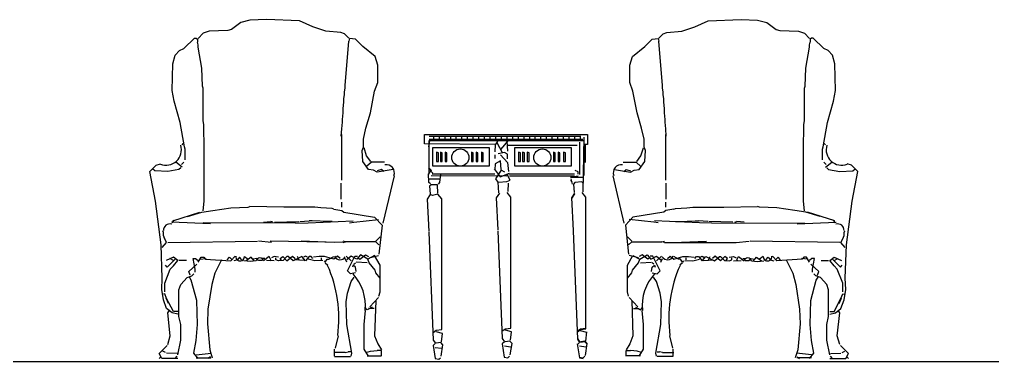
# Model space of a CAD drawing. Header units: inches. Extents: x 11 to 53.5, y 7.4 to 32.2.
# Drawn here: x 41.9 to 44.632, y 12.223 to 13.183 of the extents above; entities that cross this region are included whole.
import ezdxf

# ---------------------------------------------------------------- set-up
doc = ezdxf.new("R2010")
doc.units = ezdxf.units.IN
doc.header["$MEASUREMENT"] = 0
doc.layers.add('02', color=2, linetype='Continuous')
doc.layers.add('1', color=1, linetype='Continuous')

msp = doc.modelspace()

# ---------------------------------------------------------------- linework, layer by layer
at = {"layer": '02'}
for p, q in [((42.5214, 13.1742), (42.4954, 13.1552)), ((42.5474, 13.1812), (42.5214, 13.1742)), ((42.5941, 13.1829), (42.5474, 13.1812)), ((42.686, 13.1794), (42.5941, 13.1829)), ((42.7241, 13.1621), (42.686, 13.1794)), ((43.7959, 13.1621), (43.834, 13.1794)), ((43.834, 13.1794), (43.9259, 13.1829)), ((43.9259, 13.1829), (43.9726, 13.1812)), ((43.9726, 13.1812), (43.9986, 13.1742)), ((43.9986, 13.1742), (44.0246, 13.1552)), ((42.4157, 13.1448), (42.4018, 13.1292)), ((42.433, 13.15), (42.4157, 13.1448)), ((42.485, 13.1517), (42.433, 13.15)), ((42.4954, 13.1552), (42.485, 13.1517)), ((42.7605, 13.15), (42.7241, 13.1621)), ((42.8021, 13.1465), (42.7605, 13.15)), ((42.8125, 13.143), (42.8021, 13.1465)), ((42.8246, 13.1309), (42.8125, 13.143)), ((43.6954, 13.1309), (43.7075, 13.143)), ((43.7075, 13.143), (43.7179, 13.1465)), ((43.7179, 13.1465), (43.7595, 13.15)), ((43.7595, 13.15), (43.7959, 13.1621)), ((44.0246, 13.1552), (44.035, 13.1517)), ((44.035, 13.1517), (44.087, 13.15)), ((44.087, 13.15), (44.1043, 13.1448)), ((44.1043, 13.1448), (44.1182, 13.1292)), ((42.3619, 13.1014), (42.3914, 13.1309)), ((42.3914, 13.1309), (42.3966, 13.1309)), ((42.3966, 13.1309), (42.4001, 13.1274)), ((42.4001, 13.1274), (42.4001, 13.1188)), ((42.4018, 13.1118), (42.4001, 13.1188)), ((42.8142, 12.9975), (42.8246, 13.1222)), ((42.8264, 13.1292), (42.8246, 13.1222)), ((42.8437, 13.1274), (42.8264, 13.1292)), ((42.8645, 13.1066), (42.8437, 13.1274)), ((43.6555, 13.1066), (43.6763, 13.1274)), ((43.6763, 13.1274), (43.6936, 13.1292)), ((43.6936, 13.1292), (43.6954, 13.1222)), ((43.7058, 12.9975), (43.6954, 13.1222)), ((44.1182, 13.1118), (44.1199, 13.1188)), ((44.1234, 13.1309), (44.1199, 13.1274)), ((44.1199, 13.1274), (44.1199, 13.1188)), ((44.1286, 13.1309), (44.1234, 13.1309)), ((44.1581, 13.1014), (44.1286, 13.1309)), ((42.3377, 13.0824), (42.3498, 13.0962)), ((42.3498, 13.0962), (42.3619, 13.1014)), ((42.4018, 13.1049), (42.4018, 13.1118)), ((42.4122, 13.046), (42.4018, 13.1049)), ((42.8991, 13.0789), (42.8645, 13.1066)), ((43.6209, 13.0789), (43.6555, 13.1066)), ((44.1078, 13.046), (44.1182, 13.1049)), ((44.1182, 13.1049), (44.1182, 13.1118)), ((44.1702, 13.0962), (44.1581, 13.1014)), ((44.1823, 13.0824), (44.1702, 13.0962)), ((42.329, 12.9836), (42.3308, 13.0581)), ((42.3308, 13.0581), (42.3377, 13.0824)), ((42.9061, 13.0547), (42.8991, 13.0789)), ((43.6139, 13.0547), (43.6209, 13.0789)), ((44.1892, 13.0581), (44.1823, 13.0824)), ((44.191, 12.9836), (44.1892, 13.0581)), ((42.4139, 12.9957), (42.4122, 13.046)), ((42.9061, 13.0061), (42.9061, 13.0547)), ((43.6139, 13.0061), (43.6139, 13.0547)), ((44.1061, 12.9957), (44.1078, 13.046)), ((42.8974, 12.9819), (42.9061, 13.0061)), ((43.6226, 12.9819), (43.6139, 13.0061)), ((42.3342, 12.9541), (42.329, 12.9836)), ((42.4157, 12.9905), (42.4139, 12.9957)), ((42.4157, 12.8987), (42.4157, 12.9905)), ((42.8125, 12.9801), (42.8142, 12.9905)), ((42.8125, 12.9715), (42.8125, 12.9801)), ((42.8142, 12.9905), (42.8142, 12.9975)), ((42.8853, 12.9212), (42.8974, 12.9819)), ((43.6347, 12.9212), (43.6226, 12.9819)), ((43.7058, 12.9905), (43.7058, 12.9975)), ((43.7075, 12.9801), (43.7058, 12.9905)), ((43.7075, 12.9715), (43.7075, 12.9801)), ((44.1043, 12.9905), (44.1061, 12.9957)), ((44.1043, 12.8987), (44.1043, 12.9905)), ((44.1858, 12.9541), (44.191, 12.9836)), ((42.3515, 12.8935), (42.3342, 12.9541)), ((42.809, 12.9334), (42.8108, 12.9507)), ((42.8108, 12.9611), (42.8125, 12.9715)), ((42.8108, 12.9507), (42.8108, 12.9611)), ((43.7092, 12.9611), (43.7075, 12.9715)), ((43.7092, 12.9507), (43.7092, 12.9611)), ((43.711, 12.9334), (43.7092, 12.9507)), ((44.1685, 12.8935), (44.1858, 12.9541)), ((42.809, 12.9212), (42.809, 12.9334)), ((43.711, 12.9212), (43.711, 12.9334)), ((42.4174, 12.8883), (42.4157, 12.8987)), ((42.8056, 12.8762), (42.8073, 12.8952)), ((42.8073, 12.9022), (42.809, 12.9212)), ((42.8073, 12.8952), (42.8073, 12.9022)), ((42.8731, 12.8779), (42.8853, 12.9212)), ((43.6469, 12.8779), (43.6347, 12.9212)), ((43.7127, 12.9022), (43.711, 12.9212)), ((43.7127, 12.8952), (43.7127, 12.9022)), ((43.7144, 12.8762), (43.7127, 12.8952)), ((44.1026, 12.8883), (44.1043, 12.8987)), ((42.3637, 12.8259), (42.3515, 12.8935)), ((42.4174, 12.8571), (42.4174, 12.8883)), ((42.8038, 12.8554), (42.8056, 12.8762)), ((42.8662, 12.8467), (42.8731, 12.8779)), ((43.6538, 12.8467), (43.6469, 12.8779)), ((43.7162, 12.8554), (43.7144, 12.8762)), ((44.1026, 12.8571), (44.1026, 12.8883)), ((44.1563, 12.8259), (44.1685, 12.8935)), ((42.4191, 12.8484), (42.4174, 12.8571)), ((42.4191, 12.6734), (42.4191, 12.8467)), ((42.8056, 12.7323), (42.8056, 12.8606)), ((42.8662, 12.8242), (42.8662, 12.8467)), ((43.0378, 12.834), (43.0378, 12.8603)), ((43.0378, 12.8603), (43.4945, 12.8603)), ((43.0496, 12.826), (43.052, 12.8432)), ((43.05, 12.8552), (43.4763, 12.8552)), ((43.05, 12.8471), (43.4814, 12.8471)), ((43.05, 12.7491), (43.05, 12.8431)), ((43.05, 12.8431), (43.4844, 12.8431)), ((43.0633, 12.8471), (43.0633, 12.8552)), ((43.0791, 12.8471), (43.0791, 12.8552)), ((43.0949, 12.8471), (43.0949, 12.8552)), ((43.1108, 12.8471), (43.1108, 12.8552)), ((43.1266, 12.8471), (43.1266, 12.8552)), ((43.1425, 12.8471), (43.1425, 12.8552)), ((43.1583, 12.8471), (43.1583, 12.8552)), ((43.1741, 12.8471), (43.1741, 12.8552)), ((43.19, 12.8471), (43.19, 12.8552)), ((43.2058, 12.8471), (43.2058, 12.8552)), ((43.2217, 12.8471), (43.2217, 12.8552)), ((43.2364, 12.8314), (43.2452, 12.8441)), ((43.2375, 12.8471), (43.2375, 12.8552)), ((43.2512, 12.8182), (43.2731, 12.8436)), ((43.2534, 12.8471), (43.2534, 12.8552)), ((43.2624, 12.8459), (43.2688, 12.8415)), ((43.2688, 12.8415), (43.2704, 12.8136)), ((43.2692, 12.8471), (43.2692, 12.8552)), ((43.285, 12.8471), (43.285, 12.8552)), ((43.3009, 12.8471), (43.3009, 12.8552)), ((43.3167, 12.8471), (43.3167, 12.8552)), ((43.3326, 12.8471), (43.3326, 12.8552)), ((43.3484, 12.8471), (43.3484, 12.8552)), ((43.3642, 12.8471), (43.3642, 12.8552)), ((43.3801, 12.8471), (43.3801, 12.8552)), ((43.3959, 12.8471), (43.3959, 12.8552)), ((43.4118, 12.8471), (43.4118, 12.8552)), ((43.4276, 12.8471), (43.4276, 12.8552)), ((43.4434, 12.8471), (43.4434, 12.8552)), ((43.4593, 12.8471), (43.4593, 12.8552)), ((43.4751, 12.8471), (43.4751, 12.8552)), ((43.4829, 12.6989), (43.4858, 12.8528)), ((43.4844, 12.8431), (43.4844, 12.7451)), ((43.4945, 12.8603), (43.4945, 12.832)), ((43.6538, 12.8242), (43.6538, 12.8467)), ((43.7144, 12.7323), (43.7144, 12.8606)), ((44.1009, 12.8484), (44.1026, 12.8571)), ((44.1009, 12.6734), (44.1009, 12.8467)), ((42.3567, 12.8311), (42.3602, 12.8346)), ((42.3654, 12.819), (42.3637, 12.8259)), ((42.3654, 12.7895), (42.3654, 12.819)), ((42.8627, 12.8155), (42.8662, 12.8242)), ((42.8645, 12.7843), (42.8627, 12.8155)), ((42.8749, 12.7999), (42.8679, 12.8225)), ((43.2348, 12.832), (43.0378, 12.834)), ((43.0611, 12.7714), (43.0611, 12.8239)), ((43.0611, 12.8239), (43.2187, 12.8239)), ((43.2187, 12.8239), (43.2187, 12.7714)), ((43.2361, 12.812), (43.2364, 12.8314)), ((43.2408, 12.8377), (43.2554, 12.8096)), ((43.2692, 12.83), (43.4662, 12.83)), ((43.2914, 12.7714), (43.2914, 12.8239)), ((43.2914, 12.8239), (43.449, 12.8239)), ((43.449, 12.8239), (43.449, 12.7714)), ((43.4723, 12.8383), (43.4723, 12.748)), ((43.4945, 12.832), (43.4864, 12.832)), ((43.4881, 12.832, -0.0378), (43.4881, 12.7815, -0.0378)), ((43.6451, 12.7999), (43.6521, 12.8225)), ((43.6573, 12.8155), (43.6538, 12.8242)), ((43.6555, 12.7843), (43.6573, 12.8155)), ((44.1546, 12.819), (44.1563, 12.8259)), ((44.1546, 12.7895), (44.1546, 12.819)), ((44.1633, 12.8311), (44.1598, 12.8346)), ((42.887, 12.7843), (42.8749, 12.7999)), ((43.0712, 12.8108), (43.0712, 12.7845)), ((43.0762, 12.8088), (43.0712, 12.8108)), ((43.0762, 12.7845), (43.0762, 12.8088)), ((43.0823, 12.8108), (43.0823, 12.7845)), ((43.0873, 12.8088), (43.0823, 12.8108)), ((43.0873, 12.7845), (43.0873, 12.8088)), ((43.0954, 12.8108), (43.0954, 12.7845)), ((43.1005, 12.8088), (43.0954, 12.8108)), ((43.1005, 12.7845), (43.1005, 12.8088)), ((43.1692, 12.8108), (43.1692, 12.7845)), ((43.1742, 12.8088), (43.1692, 12.8108)), ((43.1742, 12.7845), (43.1742, 12.8088)), ((43.1823, 12.8108), (43.1823, 12.7845)), ((43.1874, 12.8088), (43.1823, 12.8108)), ((43.1874, 12.7845), (43.1874, 12.8088)), ((43.1975, 12.8108), (43.1975, 12.7845)), ((43.2025, 12.8088), (43.1975, 12.8108)), ((43.2025, 12.7845), (43.2025, 12.8088)), ((43.2506, 12.786), (43.2355, 12.7777)), ((43.2357, 12.7927), (43.2359, 12.8035)), ((43.2618, 12.8094), (43.2445, 12.8055)), ((43.2524, 12.7624), (43.2506, 12.786)), ((43.2509, 12.8032), (43.2699, 12.7814)), ((43.2703, 12.805), (43.2618, 12.8094)), ((43.2701, 12.7921), (43.2703, 12.805)), ((43.3015, 12.8108), (43.3015, 12.7845)), ((43.3066, 12.8088), (43.3015, 12.8108)), ((43.3066, 12.7845), (43.3066, 12.8088)), ((43.3126, 12.8108), (43.3126, 12.7845)), ((43.3177, 12.8088), (43.3126, 12.8108)), ((43.3177, 12.7845), (43.3177, 12.8088)), ((43.3258, 12.8108), (43.3258, 12.7845)), ((43.3308, 12.8088), (43.3258, 12.8108)), ((43.3308, 12.7845), (43.3308, 12.8088)), ((43.3995, 12.8108), (43.3995, 12.7845)), ((43.4046, 12.8088), (43.3995, 12.8108)), ((43.4046, 12.7845), (43.4046, 12.8088)), ((43.4127, 12.8108), (43.4127, 12.7845)), ((43.4177, 12.8088), (43.4127, 12.8108)), ((43.4177, 12.7845), (43.4177, 12.8088)), ((43.4278, 12.8108), (43.4278, 12.7845)), ((43.4329, 12.8088), (43.4278, 12.8108)), ((43.4329, 12.7845), (43.4329, 12.8088)), ((43.633, 12.7843), (43.6451, 12.7999)), ((42.2666, 12.7566), (42.284, 12.7739)), ((42.2805, 12.7583), (42.2736, 12.7635)), ((42.3169, 12.7566), (42.2805, 12.7583)), ((42.284, 12.7739), (42.2961, 12.7774)), ((42.3481, 12.7618), (42.3169, 12.7566)), ((42.3567, 12.7687), (42.3394, 12.7826)), ((42.3533, 12.767), (42.3481, 12.7618)), ((42.355, 12.7757), (42.3619, 12.7826)), ((42.8801, 12.7618), (42.8645, 12.7843)), ((42.8887, 12.7826), (42.8749, 12.7705)), ((42.8939, 12.7601), (42.8801, 12.7618)), ((42.9251, 12.7826), (42.8887, 12.7826)), ((42.9043, 12.7549), (42.8939, 12.7601)), ((42.9165, 12.7618), (42.9043, 12.7583)), ((42.9494, 12.7618), (42.9043, 12.7549)), ((42.9234, 12.7566), (42.9165, 12.7618)), ((43.0481, 12.7494), (43.057, 12.7594)), ((43.0611, 12.7513), (43.0484, 12.7644)), ((43.057, 12.7594), (43.0507, 12.7659)), ((43.2187, 12.7714), (43.0611, 12.7714)), ((43.0712, 12.7845), (43.0762, 12.7845)), ((43.0823, 12.7845), (43.0873, 12.7845)), ((43.0954, 12.7845), (43.1005, 12.7845)), ((43.1692, 12.7845), (43.1742, 12.7845)), ((43.1823, 12.7845), (43.1874, 12.7845)), ((43.1975, 12.7845), (43.2025, 12.7845)), ((43.233, 12.7634), (43.2497, 12.7416)), ((43.2355, 12.7777), (43.2352, 12.7606)), ((43.2523, 12.7603), (43.2368, 12.7354)), ((43.2628, 12.7543), (43.2523, 12.7603)), ((43.2699, 12.7814), (43.2736, 12.7562)), ((43.449, 12.7714), (43.2914, 12.7714)), ((43.3015, 12.7845), (43.3066, 12.7845)), ((43.3126, 12.7845), (43.3177, 12.7845)), ((43.3258, 12.7845), (43.3308, 12.7845)), ((43.3995, 12.7845), (43.4046, 12.7845)), ((43.4127, 12.7845), (43.4177, 12.7845)), ((43.4278, 12.7845), (43.4329, 12.7845)), ((43.4689, 12.755), (43.4604, 12.7594)), ((43.5706, 12.7618), (43.6157, 12.7549)), ((43.5949, 12.7826), (43.6313, 12.7826)), ((43.5966, 12.7566), (43.6035, 12.7618)), ((43.6035, 12.7618), (43.6157, 12.7583)), ((43.6157, 12.7549), (43.6261, 12.7601)), ((43.6261, 12.7601), (43.6399, 12.7618)), ((43.6313, 12.7826), (43.6451, 12.7705)), ((43.6399, 12.7618), (43.6555, 12.7843)), ((44.165, 12.7757), (44.1581, 12.7826)), ((44.1633, 12.7687), (44.1806, 12.7826)), ((44.1667, 12.767), (44.1719, 12.7618)), ((44.1719, 12.7618), (44.2031, 12.7566)), ((44.2031, 12.7566), (44.2395, 12.7583)), ((44.236, 12.7739), (44.2239, 12.7774)), ((44.2534, 12.7566), (44.236, 12.7739)), ((44.2395, 12.7583), (44.2464, 12.7635)), ((42.2822, 12.6734), (42.2666, 12.7566)), ((42.9217, 12.611), (42.9529, 12.7445)), ((43.0499, 12.7258), (43.0481, 12.7494)), ((43.051, 12.736), (43.0823, 12.736)), ((43.056, 12.7451), (43.2682, 12.7441)), ((43.0591, 12.7502), (43.2348, 12.7502)), ((43.0825, 12.7488), (43.0799, 12.7253)), ((43.2368, 12.7354), (43.2431, 12.7267)), ((43.2497, 12.7416), (43.2757, 12.7519)), ((43.2688, 12.7284), (43.2775, 12.7325)), ((43.2775, 12.7325), (43.2692, 12.7477)), ((43.2742, 12.7502), (43.4581, 12.7502)), ((43.2763, 12.7441), (43.4581, 12.7441)), ((43.447, 12.7401), (43.4814, 12.7401)), ((43.447, 12.7317), (43.4512, 12.7274)), ((43.4472, 12.7403), (43.4687, 12.7442)), ((43.4478, 12.7357), (43.452, 12.7208)), ((43.4688, 12.7485), (43.4689, 12.755)), ((43.5983, 12.611), (43.5671, 12.7445)), ((44.2378, 12.6734), (44.2534, 12.7566)), ((42.8038, 12.6786), (42.8038, 12.7237)), ((43.0541, 12.7214), (43.0499, 12.7258)), ((43.0562, 12.7192), (43.0518, 12.715)), ((43.0518, 12.715), (43.0536, 12.6935)), ((43.0734, 12.7189), (43.0562, 12.7192)), ((43.0751, 12.6953), (43.0734, 12.7189)), ((43.0799, 12.7253), (43.0755, 12.721)), ((43.2431, 12.7267), (43.2447, 12.6966)), ((43.2452, 12.7267), (43.2688, 12.7284)), ((43.2726, 12.7004), (43.2731, 12.724)), ((43.4598, 12.7251), (43.4554, 12.7209)), ((43.4554, 12.7209), (43.4572, 12.6972)), ((43.4791, 12.7269), (43.4598, 12.7251)), ((43.4834, 12.7225), (43.4791, 12.7269)), ((43.7162, 12.6786), (43.7162, 12.7237)), ((43.0536, 12.6914), (43.0448, 12.6787)), ((43.0448, 12.6787), (43.0496, 12.5884)), ((43.06, 12.6891), (43.0536, 12.6914)), ((43.0751, 12.6932), (43.06, 12.6891)), ((43.0856, 12.6801), (43.0751, 12.6932)), ((43.0856, 12.3131), (43.0856, 12.6801)), ((43.2475, 12.6954), (43.2387, 12.6827)), ((43.2387, 12.6827), (43.2436, 12.5925)), ((43.2795, 12.6841), (43.269, 12.6972)), ((43.2796, 12.3171), (43.2795, 12.6841)), ((43.4587, 12.6954), (43.4499, 12.6827)), ((43.4587, 12.6934), (43.4499, 12.6807)), ((43.4499, 12.6827), (43.4547, 12.5905)), ((43.4907, 12.6841), (43.4802, 12.6972)), ((43.4907, 12.3151), (43.4907, 12.6841)), ((42.2978, 12.5504), (42.2822, 12.6734)), ((42.4157, 12.6457), (42.4191, 12.6734)), ((42.4434, 12.6474), (42.4936, 12.6544)), ((42.4936, 12.6544), (42.5422, 12.6561)), ((42.5422, 12.6561), (42.5474, 12.6578)), ((42.6427, 12.6561), (42.5474, 12.6578)), ((42.7293, 12.6561), (42.6427, 12.6561)), ((42.7466, 12.6544), (42.7293, 12.6561)), ((42.7778, 12.6526), (42.7466, 12.6544)), ((42.783, 12.6509), (42.7778, 12.6526)), ((42.783, 12.6509), (42.8056, 12.6474)), ((42.8056, 12.6561), (42.8056, 12.67)), ((43.7144, 12.6561), (43.7144, 12.67)), ((43.737, 12.6509), (43.7144, 12.6474)), ((43.737, 12.6509), (43.7422, 12.6526)), ((43.7422, 12.6526), (43.7734, 12.6544)), ((43.7734, 12.6544), (43.7907, 12.6561)), ((43.7907, 12.6561), (43.8773, 12.6561)), ((43.8773, 12.6561), (43.9726, 12.6578)), ((43.9778, 12.6561), (43.9726, 12.6578)), ((44.0264, 12.6544), (43.9778, 12.6561)), ((44.0766, 12.6474), (44.0264, 12.6544)), ((44.1043, 12.6457), (44.1009, 12.6734)), ((44.2222, 12.5504), (44.2378, 12.6734)), ((42.3308, 12.618), (42.407, 12.6422)), ((42.3723, 12.6301), (42.4122, 12.6422)), ((42.4122, 12.6422), (42.4434, 12.6474)), ((42.8056, 12.6474), (42.8108, 12.6422)), ((42.8108, 12.6422), (42.8974, 12.6284)), ((42.8385, 12.6145), (42.9078, 12.6214)), ((42.8974, 12.6284), (42.9182, 12.6058)), ((43.6226, 12.6284), (43.6018, 12.6058)), ((43.6815, 12.6145), (43.6122, 12.6214)), ((43.7092, 12.6422), (43.6226, 12.6284)), ((43.7144, 12.6474), (43.7092, 12.6422)), ((44.1078, 12.6422), (44.0766, 12.6474)), ((44.1477, 12.6301), (44.1078, 12.6422)), ((44.1892, 12.618), (44.113, 12.6422)), ((42.4365, 12.6093), (42.3273, 12.6145)), ((42.329, 12.6128), (42.3342, 12.6197)), ((42.6756, 12.611), (42.4157, 12.6128)), ((42.5855, 12.6145), (42.6063, 12.6162)), ((42.6115, 12.6145), (42.6063, 12.6162)), ((42.6167, 12.6145), (42.6843, 12.6162)), ((42.6756, 12.611), (42.7103, 12.6128)), ((42.6877, 12.6162), (42.7137, 12.618)), ((42.7103, 12.6128), (42.8368, 12.618)), ((42.7224, 12.618), (42.7137, 12.618)), ((42.7674, 12.6162), (42.7224, 12.618)), ((42.7778, 12.6162), (42.7674, 12.6162)), ((42.8264, 12.6128), (42.8385, 12.6145)), ((42.9182, 12.6058), (42.9095, 12.5244)), ((43.6018, 12.6058), (43.6105, 12.5244)), ((43.6936, 12.6128), (43.6815, 12.6145)), ((43.8097, 12.6128), (43.6832, 12.618)), ((43.7422, 12.6162), (43.7526, 12.6162)), ((43.7526, 12.6162), (43.7976, 12.618)), ((43.7976, 12.618), (43.8063, 12.618)), ((43.8323, 12.6162), (43.8063, 12.618)), ((43.8444, 12.611), (43.8097, 12.6128)), ((43.9033, 12.6145), (43.8357, 12.6162)), ((43.8444, 12.611), (44.1043, 12.6128)), ((43.9085, 12.6145), (43.9137, 12.6162)), ((43.9345, 12.6145), (43.9137, 12.6162)), ((44.0835, 12.6093), (44.1927, 12.6145)), ((44.191, 12.6128), (44.1858, 12.6197)), ((42.3048, 12.585), (42.303, 12.5902)), ((42.3048, 12.5764), (42.3048, 12.585)), ((42.3082, 12.5677), (42.3048, 12.5764)), ((42.3134, 12.5573), (42.3065, 12.5712)), ((42.9009, 12.5608), (42.913, 12.5729)), ((43.0496, 12.5863), (43.0615, 12.2835)), ((43.2436, 12.5903), (43.2554, 12.2875)), ((43.4547, 12.5903), (43.4666, 12.2855)), ((43.6191, 12.5608), (43.607, 12.5729)), ((44.2066, 12.5573), (44.2135, 12.5712)), ((44.2118, 12.5677), (44.2152, 12.5764)), ((44.2152, 12.585), (44.217, 12.5902)), ((44.2152, 12.5764), (44.2152, 12.585)), ((42.3013, 12.4568), (42.2978, 12.5504)), ((42.3013, 12.5435), (42.3134, 12.5573)), ((42.3169, 12.5573), (42.5682, 12.5608)), ((42.608, 12.5573), (42.5716, 12.5608)), ((42.809, 12.5573), (42.6045, 12.5608)), ((42.7848, 12.5573), (42.6912, 12.5608)), ((42.816, 12.5591), (42.809, 12.5608)), ((42.809, 12.5573), (42.816, 12.5591)), ((42.9009, 12.5591), (42.816, 12.5591)), ((42.9095, 12.5504), (42.9009, 12.5591)), ((43.6105, 12.5504), (43.6191, 12.5591)), ((43.6191, 12.5591), (43.704, 12.5591)), ((43.704, 12.5591), (43.711, 12.5608)), ((43.711, 12.5573), (43.704, 12.5591)), ((43.711, 12.5573), (43.912, 12.5573)), ((43.7352, 12.5573), (43.8288, 12.5608)), ((43.912, 12.5573), (43.9484, 12.5608)), ((44.2031, 12.5573), (43.9518, 12.5608)), ((44.2187, 12.5435), (44.2066, 12.5573)), ((44.2187, 12.4568), (44.2222, 12.5504)), ((42.3325, 12.5157), (42.3117, 12.5071)), ((42.3325, 12.5071), (42.3221, 12.5123)), ((42.3446, 12.5071), (42.3325, 12.5157)), ((42.3931, 12.4828), (42.3879, 12.5123)), ((42.3879, 12.5123), (42.3949, 12.5123)), ((42.3949, 12.5123), (42.4018, 12.5071)), ((42.4018, 12.5019), (42.4105, 12.5157)), ((42.407, 12.5105), (42.4243, 12.5123)), ((42.4105, 12.5157), (42.4174, 12.5157)), ((42.4174, 12.5157), (42.4226, 12.5105)), ((42.4832, 12.5088), (42.4902, 12.5157)), ((42.4902, 12.5157), (42.4971, 12.5088)), ((42.4936, 12.5053), (42.5058, 12.5192)), ((42.5179, 12.5157), (42.5127, 12.5088)), ((42.5248, 12.5088), (42.5179, 12.5157)), ((42.5318, 12.5175), (42.5422, 12.5105)), ((42.5508, 12.5157), (42.537, 12.5053)), ((42.5595, 12.5053), (42.5508, 12.5157)), ((42.5664, 12.5123), (42.556, 12.5105)), ((42.5716, 12.5071), (42.5664, 12.5123)), ((42.589, 12.5123), (42.582, 12.5123)), ((42.6011, 12.5175), (42.5855, 12.5053)), ((42.6063, 12.5088), (42.6011, 12.5175)), ((42.6149, 12.5175), (42.608, 12.514)), ((42.6271, 12.5157), (42.6149, 12.5175)), ((42.6201, 12.5088), (42.6201, 12.514)), ((42.6323, 12.5123), (42.6392, 12.5175)), ((42.6357, 12.5071), (42.6323, 12.5123)), ((42.6392, 12.5175), (42.6513, 12.5053)), ((42.6513, 12.5175), (42.6409, 12.5071)), ((42.6513, 12.5053), (42.6669, 12.5192)), ((42.6548, 12.5175), (42.6513, 12.5175)), ((42.6687, 12.5053), (42.6548, 12.5175)), ((42.6669, 12.5192), (42.6739, 12.5123)), ((42.6929, 12.5175), (42.6687, 12.5053)), ((42.686, 12.5071), (42.6808, 12.5175)), ((42.7033, 12.5053), (42.6929, 12.5175)), ((42.7033, 12.5192), (42.6981, 12.5157)), ((42.7085, 12.5157), (42.7033, 12.5192)), ((42.7137, 12.5175), (42.7033, 12.5053)), ((42.7189, 12.5175), (42.7137, 12.5175)), ((42.7241, 12.5123), (42.7189, 12.5175)), ((42.7414, 12.5175), (42.7258, 12.5157)), ((42.757, 12.5175), (42.7414, 12.5175)), ((42.7484, 12.5088), (42.7484, 12.514)), ((42.783, 12.5105), (42.757, 12.5175)), ((42.7692, 12.5105), (42.783, 12.5175)), ((42.7934, 12.5192), (42.783, 12.5105)), ((42.8004, 12.5123), (42.7934, 12.5192)), ((42.8194, 12.5019), (42.8142, 12.5123)), ((42.8316, 12.5053), (42.8177, 12.5192)), ((42.8316, 12.5192), (42.8194, 12.5088)), ((42.8212, 12.4776), (42.8419, 12.5192)), ((42.8471, 12.5105), (42.8316, 12.5192)), ((42.8419, 12.5192), (42.8489, 12.5192)), ((42.8575, 12.5227), (42.8471, 12.5105)), ((42.8506, 12.514), (42.8558, 12.5105)), ((42.8558, 12.5105), (42.8714, 12.5227)), ((42.8783, 12.5105), (42.8575, 12.5227)), ((42.8714, 12.5227), (42.8801, 12.5175)), ((42.8974, 12.5209), (42.8783, 12.5105)), ((42.8818, 12.514), (42.9078, 12.5209)), ((42.913, 12.4932), (42.8974, 12.5209)), ((43.607, 12.4932), (43.6226, 12.5209)), ((43.6382, 12.514), (43.6122, 12.5209)), ((43.6226, 12.5209), (43.6417, 12.5105)), ((43.6486, 12.5227), (43.6399, 12.5175)), ((43.6417, 12.5105), (43.6625, 12.5227)), ((43.6642, 12.5105), (43.6486, 12.5227)), ((43.6625, 12.5227), (43.6729, 12.5105)), ((43.6694, 12.514), (43.6642, 12.5105)), ((43.6781, 12.5192), (43.6711, 12.5192)), ((43.6729, 12.5105), (43.6884, 12.5192)), ((43.6988, 12.4776), (43.6781, 12.5192)), ((43.6884, 12.5192), (43.7006, 12.5088)), ((43.6884, 12.5053), (43.7023, 12.5192)), ((43.7006, 12.5019), (43.7058, 12.5123)), ((43.7196, 12.5123), (43.7266, 12.5192)), ((43.7266, 12.5192), (43.737, 12.5105)), ((43.737, 12.5105), (43.763, 12.5175)), ((43.7508, 12.5105), (43.737, 12.5175)), ((43.763, 12.5175), (43.7786, 12.5175)), ((43.7716, 12.5088), (43.7716, 12.514)), ((43.7786, 12.5175), (43.7942, 12.5157)), ((43.7959, 12.5123), (43.8011, 12.5175)), ((43.8011, 12.5175), (43.8063, 12.5175)), ((43.8063, 12.5175), (43.8167, 12.5053)), ((43.8115, 12.5157), (43.8167, 12.5192)), ((43.8167, 12.5192), (43.8219, 12.5157)), ((43.8167, 12.5053), (43.8271, 12.5175)), ((43.8271, 12.5175), (43.8513, 12.5053)), ((43.834, 12.5071), (43.8392, 12.5175)), ((43.8531, 12.5192), (43.8461, 12.5123)), ((43.8513, 12.5053), (43.8652, 12.5175)), ((43.8687, 12.5053), (43.8531, 12.5192)), ((43.8652, 12.5175), (43.8687, 12.5175)), ((43.8687, 12.5175), (43.8791, 12.5071)), ((43.8808, 12.5175), (43.8687, 12.5053)), ((43.8877, 12.5123), (43.8808, 12.5175)), ((43.8843, 12.5071), (43.8877, 12.5123)), ((43.8929, 12.5157), (43.9051, 12.5175)), ((43.8999, 12.5088), (43.8999, 12.514)), ((43.9051, 12.5175), (43.912, 12.514)), ((43.9137, 12.5088), (43.9189, 12.5175)), ((43.9189, 12.5175), (43.9345, 12.5053)), ((43.931, 12.5123), (43.938, 12.5123)), ((43.9484, 12.5071), (43.9536, 12.5123)), ((43.9536, 12.5123), (43.964, 12.5105)), ((43.9605, 12.5053), (43.9692, 12.5157)), ((43.9692, 12.5157), (43.983, 12.5053)), ((43.9882, 12.5175), (43.9778, 12.5105)), ((43.9952, 12.5088), (44.0021, 12.5157)), ((44.0021, 12.5157), (44.0073, 12.5088)), ((44.0264, 12.5053), (44.0142, 12.5192)), ((44.0298, 12.5157), (44.0229, 12.5088)), ((44.0368, 12.5088), (44.0298, 12.5157)), ((44.113, 12.5105), (44.0957, 12.5123)), ((44.1026, 12.5157), (44.0974, 12.5105)), ((44.1095, 12.5157), (44.1026, 12.5157)), ((44.1182, 12.5019), (44.1095, 12.5157)), ((44.1251, 12.5123), (44.1182, 12.5071)), ((44.1321, 12.5123), (44.1251, 12.5123)), ((44.1269, 12.4828), (44.1321, 12.5123)), ((44.1754, 12.5071), (44.1875, 12.5157)), ((44.1875, 12.5157), (44.2083, 12.5071)), ((44.1875, 12.5071), (44.1979, 12.5123)), ((42.3152, 12.488), (42.31, 12.4932)), ((42.3377, 12.5105), (42.3152, 12.488)), ((42.3238, 12.4828), (42.3325, 12.4915)), ((42.3325, 12.4915), (42.3446, 12.5071)), ((42.3689, 12.5071), (42.3481, 12.5071)), ((42.3758, 12.4759), (42.3983, 12.4967)), ((42.4226, 12.5105), (42.4936, 12.5053)), ((42.4677, 12.5088), (42.4486, 12.4707)), ((42.5127, 12.5088), (42.5023, 12.5053)), ((42.5491, 12.5036), (42.53, 12.5053)), ((42.5647, 12.5053), (42.5491, 12.5036)), ((42.582, 12.5071), (42.5716, 12.5071)), ((42.6149, 12.5053), (42.5941, 12.5071)), ((42.6028, 12.5053), (42.6063, 12.5088)), ((42.6271, 12.5053), (42.6201, 12.5088)), ((42.6409, 12.5071), (42.6271, 12.5053)), ((42.6999, 12.5071), (42.6721, 12.5088)), ((42.7293, 12.5053), (42.7103, 12.5105)), ((42.7518, 12.5071), (42.7293, 12.5053)), ((42.7553, 12.5053), (42.7588, 12.5019)), ((42.7588, 12.5019), (42.764, 12.5105)), ((42.7588, 12.5001), (42.7657, 12.4932)), ((42.764, 12.5105), (42.7692, 12.5105)), ((42.8368, 12.4932), (42.835, 12.488)), ((42.8437, 12.488), (42.8368, 12.4932)), ((42.8385, 12.4967), (42.8437, 12.5001)), ((42.8454, 12.4759), (42.8437, 12.488)), ((42.8766, 12.5001), (42.8454, 12.5019)), ((42.8818, 12.5001), (42.8783, 12.5105)), ((42.8991, 12.4793), (42.8818, 12.5001)), ((42.913, 12.4187), (42.913, 12.4932)), ((43.607, 12.4187), (43.607, 12.4932)), ((43.6209, 12.4793), (43.6382, 12.5001)), ((43.6382, 12.5001), (43.6417, 12.5105)), ((43.6434, 12.5001), (43.6746, 12.5019)), ((43.6746, 12.4759), (43.6763, 12.488)), ((43.6815, 12.4967), (43.6763, 12.5001)), ((43.6763, 12.488), (43.6832, 12.4932)), ((43.6832, 12.4932), (43.685, 12.488)), ((43.756, 12.5105), (43.7508, 12.5105)), ((43.7612, 12.5001), (43.7543, 12.4932)), ((43.7612, 12.5019), (43.756, 12.5105)), ((43.7647, 12.5053), (43.7612, 12.5019)), ((43.7682, 12.5071), (43.7907, 12.5053)), ((43.7907, 12.5053), (43.8097, 12.5105)), ((43.8201, 12.5071), (43.8479, 12.5088)), ((43.8791, 12.5071), (43.8929, 12.5053)), ((43.8929, 12.5053), (43.8999, 12.5088)), ((43.9051, 12.5053), (43.9259, 12.5071)), ((43.9172, 12.5053), (43.9137, 12.5088)), ((43.938, 12.5071), (43.9484, 12.5071)), ((43.9553, 12.5053), (43.9709, 12.5036)), ((43.9709, 12.5036), (43.99, 12.5053)), ((44.0073, 12.5088), (44.0177, 12.5053)), ((44.0974, 12.5105), (44.0264, 12.5053)), ((44.0524, 12.5088), (44.0714, 12.4707)), ((44.1442, 12.4759), (44.1217, 12.4967)), ((44.1511, 12.5071), (44.1719, 12.5071)), ((44.1875, 12.4915), (44.1754, 12.5071)), ((44.1823, 12.5105), (44.2048, 12.488)), ((44.1962, 12.4828), (44.1875, 12.4915)), ((44.2048, 12.488), (44.21, 12.4932)), ((42.3082, 12.443), (42.3238, 12.4828)), ((42.3533, 12.4395), (42.3706, 12.4585)), ((42.3706, 12.4585), (42.3845, 12.4637)), ((42.3793, 12.4655), (42.3758, 12.4759)), ((42.3827, 12.4516), (42.3775, 12.4603)), ((42.3845, 12.4637), (42.3897, 12.4689)), ((42.3931, 12.4741), (42.3931, 12.4828)), ((42.4486, 12.4707), (42.4399, 12.4395)), ((42.8298, 12.4689), (42.8212, 12.4776)), ((42.8437, 12.4724), (42.8298, 12.4689)), ((42.8316, 12.4482), (42.8402, 12.4603)), ((42.9009, 12.4724), (42.8991, 12.4793)), ((42.913, 12.4568), (42.9009, 12.4724)), ((43.607, 12.4568), (43.6191, 12.4724)), ((43.6191, 12.4724), (43.6209, 12.4793)), ((43.6763, 12.4724), (43.6902, 12.4689)), ((43.6884, 12.4482), (43.6798, 12.4603)), ((43.6902, 12.4689), (43.6988, 12.4776)), ((44.0714, 12.4707), (44.0801, 12.4395)), ((44.1269, 12.4741), (44.1269, 12.4828)), ((44.1355, 12.4637), (44.1303, 12.4689)), ((44.1494, 12.4585), (44.1355, 12.4637)), ((44.1373, 12.4516), (44.1425, 12.4603)), ((44.1407, 12.4655), (44.1442, 12.4759)), ((44.1667, 12.4395), (44.1494, 12.4585)), ((44.2118, 12.443), (44.1962, 12.4828)), ((42.2996, 12.4256), (42.3013, 12.4568)), ((42.3082, 12.4187), (42.3082, 12.443)), ((42.3481, 12.4239), (42.3533, 12.4395)), ((42.3983, 12.3944), (42.3827, 12.4516)), ((42.4399, 12.4395), (42.4295, 12.3702)), ((42.8212, 12.4152), (42.8316, 12.4482)), ((43.6988, 12.4152), (43.6884, 12.4482)), ((44.0801, 12.4395), (44.0905, 12.3702)), ((44.1217, 12.3944), (44.1373, 12.4516)), ((44.1719, 12.4239), (44.1667, 12.4395)), ((44.2118, 12.4187), (44.2118, 12.443)), ((44.2204, 12.4256), (44.2187, 12.4568)), ((42.3048, 12.3962), (42.2996, 12.4256)), ((42.3082, 12.4135), (42.3048, 12.4118)), ((42.3134, 12.3996), (42.3082, 12.4135)), ((42.3481, 12.3494), (42.3481, 12.4239)), ((42.8177, 12.391), (42.8212, 12.4152)), ((42.8835, 12.3771), (42.9078, 12.4031)), ((42.9095, 12.4066), (42.913, 12.4187)), ((43.6105, 12.4066), (43.607, 12.4187)), ((43.6365, 12.3771), (43.6122, 12.4031)), ((43.7023, 12.391), (43.6988, 12.4152)), ((44.1719, 12.3494), (44.1719, 12.4239)), ((44.2066, 12.3996), (44.2118, 12.4135)), ((44.2118, 12.4135), (44.2152, 12.4118)), ((44.2152, 12.3962), (44.2204, 12.4256)), ((42.3134, 12.3719), (42.3048, 12.3962)), ((42.3186, 12.3858), (42.3117, 12.4014)), ((42.3325, 12.3632), (42.3134, 12.3996)), ((42.4001, 12.3269), (42.3983, 12.3944)), ((42.8194, 12.3269), (42.8177, 12.391)), ((42.8766, 12.3684), (42.8697, 12.3754)), ((42.8905, 12.3754), (42.8766, 12.3684)), ((42.9009, 12.3944), (42.8974, 12.2957)), ((43.6191, 12.3944), (43.6226, 12.2957)), ((43.6295, 12.3754), (43.6434, 12.3684)), ((43.6434, 12.3684), (43.6503, 12.3754)), ((43.7006, 12.3269), (43.7023, 12.391)), ((44.1199, 12.3269), (44.1217, 12.3944)), ((44.1875, 12.3632), (44.2066, 12.3996)), ((44.2014, 12.3858), (44.2083, 12.4014)), ((44.2066, 12.3719), (44.2152, 12.3962)), ((42.329, 12.3598), (42.3134, 12.3719)), ((42.3169, 12.3598), (42.3204, 12.365)), ((42.3238, 12.2957), (42.3169, 12.3598)), ((42.3446, 12.3563), (42.329, 12.3598)), ((42.3446, 12.3632), (42.3325, 12.3632)), ((42.3533, 12.3269), (42.3481, 12.3494)), ((42.4295, 12.3702), (42.4278, 12.3286)), ((42.8679, 12.3269), (42.8714, 12.3667)), ((42.8957, 12.3719), (42.8801, 12.3719)), ((43.6243, 12.3719), (43.6399, 12.3719)), ((43.6521, 12.3269), (43.6486, 12.3667)), ((44.0905, 12.3702), (44.0922, 12.3286)), ((44.1667, 12.3269), (44.1719, 12.3494)), ((44.1754, 12.3632), (44.1875, 12.3632)), ((44.1754, 12.3563), (44.191, 12.3598)), ((44.191, 12.3598), (44.2066, 12.3719)), ((44.1962, 12.2957), (44.2031, 12.3598)), ((44.2031, 12.3598), (44.1996, 12.365)), ((42.3533, 12.2835), (42.3533, 12.3269)), ((42.3966, 12.2818), (42.4001, 12.3269)), ((42.4278, 12.3286), (42.4347, 12.2558)), ((42.8333, 12.2471), (42.8194, 12.3269)), ((42.8679, 12.2575), (42.8679, 12.3269)), ((43.6521, 12.2575), (43.6521, 12.3269)), ((43.6867, 12.2471), (43.7006, 12.3269)), ((44.0922, 12.3286), (44.0853, 12.2558)), ((44.1234, 12.2818), (44.1199, 12.3269)), ((44.1667, 12.2835), (44.1667, 12.3269)), ((42.3169, 12.2714), (42.3238, 12.2957)), ((42.7952, 12.2957), (42.7865, 12.261)), ((42.8974, 12.2957), (42.9061, 12.2731)), ((43.0618, 12.3049), (43.0705, 12.3112)), ((43.0705, 12.3112), (43.0856, 12.3131)), ((43.0876, 12.3023), (43.0705, 12.3069)), ((43.085, 12.2788), (43.0876, 12.3023)), ((43.2558, 12.309), (43.2645, 12.3152)), ((43.2815, 12.3064), (43.2644, 12.311)), ((43.2645, 12.3152), (43.2796, 12.3171)), ((43.279, 12.2828), (43.2815, 12.3064)), ((43.467, 12.309), (43.4757, 12.3152)), ((43.467, 12.3069), (43.4757, 12.3132)), ((43.4927, 12.3043), (43.4756, 12.3089)), ((43.4757, 12.3152), (43.4907, 12.3171)), ((43.4757, 12.3132), (43.4907, 12.3151)), ((43.4901, 12.2808), (43.4927, 12.3064)), ((43.6226, 12.2957), (43.6139, 12.2731)), ((43.7248, 12.2957), (43.7335, 12.261)), ((44.2031, 12.2714), (44.1962, 12.2957)), ((42.2926, 12.2454), (42.3152, 12.2679)), ((42.3446, 12.2419), (42.3533, 12.2835)), ((42.3897, 12.2471), (42.3966, 12.2818)), ((42.9061, 12.2731), (42.9165, 12.2558)), ((43.0678, 12.2748), (43.0612, 12.2684)), ((43.0612, 12.2684), (43.067, 12.2319)), ((43.0615, 12.2835), (43.0678, 12.2748)), ((43.0828, 12.2767), (43.0699, 12.2747)), ((43.0891, 12.2701), (43.0828, 12.2767)), ((43.0843, 12.238), (43.0891, 12.2701)), ((43.2617, 12.2788), (43.2552, 12.2725)), ((43.2552, 12.2725), (43.261, 12.2359)), ((43.2554, 12.2875), (43.2617, 12.2788)), ((43.2786, 12.2635), (43.2615, 12.2659)), ((43.2768, 12.2807), (43.2639, 12.2788)), ((43.2831, 12.2741), (43.2768, 12.2807)), ((43.2783, 12.242), (43.2831, 12.2741)), ((43.4729, 12.2768), (43.4663, 12.2705)), ((43.4663, 12.2725), (43.4721, 12.2339)), ((43.4666, 12.2875), (43.4729, 12.2788)), ((43.4666, 12.2855), (43.4729, 12.2768)), ((43.4898, 12.2635), (43.4727, 12.2659)), ((43.4879, 12.2807), (43.475, 12.2788)), ((43.4879, 12.2787), (43.475, 12.2768)), ((43.4943, 12.2741), (43.4879, 12.2807)), ((43.4943, 12.2721), (43.4879, 12.2787)), ((43.4894, 12.24), (43.4943, 12.2741)), ((43.6139, 12.2731), (43.6035, 12.2558)), ((44.1303, 12.2471), (44.1234, 12.2818)), ((44.1754, 12.2419), (44.1667, 12.2835)), ((44.2274, 12.2454), (44.2048, 12.2679)), ((42.2996, 12.2315), (42.2926, 12.2454)), ((42.31, 12.2489), (42.303, 12.2523)), ((42.3429, 12.2454), (42.3134, 12.2471)), ((42.3377, 12.2315), (42.3429, 12.2385)), ((42.4018, 12.2315), (42.3897, 12.2471)), ((42.3966, 12.2419), (42.4382, 12.2471)), ((42.4347, 12.2558), (42.4417, 12.2333)), ((42.8142, 12.2489), (42.783, 12.2489)), ((42.7848, 12.2385), (42.7848, 12.2575)), ((42.8142, 12.2489), (42.8229, 12.2506)), ((42.8298, 12.2506), (42.8229, 12.2506)), ((42.8316, 12.2385), (42.8333, 12.2471)), ((42.8801, 12.2385), (42.8679, 12.2575)), ((42.8731, 12.2489), (42.8853, 12.2523)), ((42.876, 12.239), (42.9151, 12.239)), ((42.8853, 12.2523), (42.9043, 12.2541)), ((42.9165, 12.2541), (42.9043, 12.2541)), ((42.9165, 12.2385), (42.9165, 12.2541)), ((43.0847, 12.2594), (43.0675, 12.2619)), ((43.6035, 12.2541), (43.6157, 12.2541)), ((43.6035, 12.2385), (43.6035, 12.2541)), ((43.644, 12.239), (43.6049, 12.239)), ((43.6347, 12.2523), (43.6157, 12.2541)), ((43.6469, 12.2489), (43.6347, 12.2523)), ((43.6399, 12.2385), (43.6521, 12.2575)), ((43.6884, 12.2385), (43.6867, 12.2471)), ((43.6902, 12.2506), (43.6971, 12.2506)), ((43.7058, 12.2489), (43.6971, 12.2506)), ((43.7058, 12.2489), (43.737, 12.2489)), ((43.7352, 12.2385), (43.7352, 12.2575)), ((44.0853, 12.2558), (44.0783, 12.2333)), ((44.1234, 12.2419), (44.0818, 12.2471)), ((44.1182, 12.2315), (44.1303, 12.2471)), ((44.1771, 12.2454), (44.2066, 12.2471)), ((44.1823, 12.2315), (44.1771, 12.2385)), ((44.21, 12.2489), (44.217, 12.2523)), ((44.2204, 12.2315), (44.2274, 12.2454)), ((42.2961, 12.235), (42.2926, 12.2315)), ((42.3446, 12.2315), (42.2996, 12.2315)), ((42.3965, 12.2332), (42.4376, 12.2332)), ((42.4365, 12.2367), (42.4295, 12.2315)), ((42.7844, 12.237), (42.8293, 12.237)), ((43.067, 12.2319), (43.0777, 12.2295)), ((43.0777, 12.2295), (43.0821, 12.2337)), ((43.261, 12.2359), (43.2717, 12.2336)), ((43.2717, 12.2336), (43.276, 12.2378)), ((43.4721, 12.2359), (43.4828, 12.2336)), ((43.4721, 12.2339), (43.4828, 12.2315)), ((43.4828, 12.2336), (43.4872, 12.2378)), ((43.7356, 12.237), (43.6907, 12.237)), ((44.1235, 12.2332), (44.0824, 12.2332)), ((44.0835, 12.2367), (44.0905, 12.2315)), ((44.1754, 12.2315), (44.2204, 12.2315)), ((44.2239, 12.235), (44.2274, 12.2315))]:
    msp.add_line(p, q, dxfattribs=at)
for centre in [(43.1379, 12.7956), (43.3682, 12.7956)]:
    msp.add_circle(centre, 0.0242, dxfattribs=at)
for centre, radius, start, end in [((42.3117, 12.8173), 0.0433, 248.6294, 17.1027), ((44.2083, 12.8173), 0.0433, 162.8973, 291.3706), ((42.9303, 12.7531), 0.0225, 338.9625, 100.008), ((43.5897, 12.7531), 0.0225, 79.992, 201.0375), ((42.3221, 12.592), 0.0173, 71.5651, 185.1944), ((44.1979, 12.592), 0.0173, 354.8056, 108.4349), ((42.5196, 12.5175), 0.0121, 172.875, 0), ((42.5751, 12.5036), 0.0104, 9.4623, 170.5377), ((42.8004, 12.5261), 0.0173, 206.5651, 327.9946), ((43.7196, 12.5261), 0.0173, 212.0054, 333.4349), ((43.9449, 12.5036), 0.0104, 9.4623, 170.5377), ((44.0004, 12.5175), 0.0121, 180, 7.125), ((42.4295, 12.3442), 0.3674, 352.4409, 23.9077), ((44.0905, 12.3442), 0.3674, 156.0923, 187.5591), ((42.7414, 12.3806), 0.13, 353.9115, 42.8389), ((43.7786, 12.3806), 0.13, 137.1611, 186.0885)]:
    msp.add_arc(centre, radius, start, end, dxfattribs=at)
at = {"layer": '1'}
msp.add_line((32.8586, 12.2232), (53.1849, 12.2232), dxfattribs=at)

doc.saveas('drawing.dxf')
